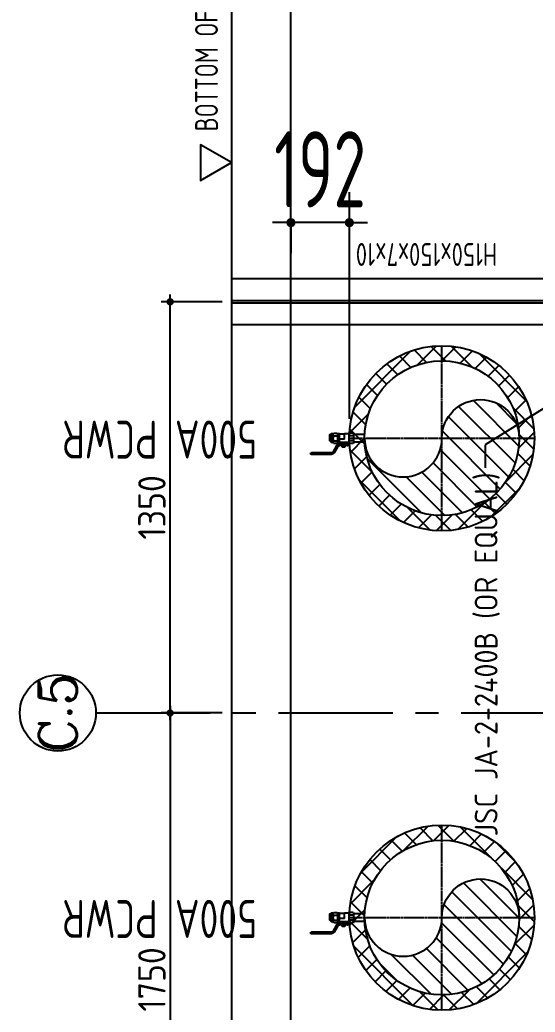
# Model space of a CAD drawing. Extents: x -181672 to 290600, y -29000 to 395522.
# Drawn here: x -8895 to -7202, y 36518 to 39776 of the extents above; entities that cross this region are included whole.
import ezdxf
from ezdxf.enums import TextEntityAlignment as Align

# ---------------------------------------------------------------- set-up
doc = ezdxf.new("R2010")
doc.units = 0
doc.header["$LTSCALE"] = 10
for name, pattern in [('XFM7P20PCW$0$CENTER2', [1.125, 0.75, -0.125, 0.125, -0.125]), ('XFM7P20PCW$0$HIDDEN', [9.525, 6.35, -3.175]), ('XFM7P20PCW$0$XFA-CCL-100$0$CENTER', [2, 1.25, -0.25, 0.25, -0.25])]:
    doc.linetypes.add(name, pattern=pattern)
for name, color, linetype in [('XFM7P20PCW$0$CCL', 252, 'XFM7P20PCW$0$XFA-CCL-100$0$CENTER'), ('XFM7P20PCW$0$P-PCWR-20.7-P', 252, 'Continuous'), ('XFM7P20PCW$0$SH-DIM', 252, 'Continuous'), ('XFM7P20PCW$0$SH-LINE-130', 252, 'Continuous'), ('XFM7P20PCW$0$SH-LINE-252', 252, 'Continuous'), ('XFM7P20PCW$0$SH-TEXT', 252, 'Continuous'), ('XFM7P20PCW$0$U-CV-DIM', 252, 'Continuous'), ('XFM7P20PCW$0$U-PCW-TXT', 252, 'Continuous'), ('XFM7P20PCW$0$XFA-CCL-100$0$0-MC', 252, 'Continuous'), ('XFM7P20PCW$0$XFA-CCL-100$0$0-NC', 252, 'Continuous'), ('XFM7P20PCW$0$管架', 252, 'Continuous')]:
    doc.layers.add(name, color=color, linetype=linetype)
doc.styles.add('XFM7P20PCW$0$aa-txt', font='isocp.shx', dxfattribs={"bigfont": 'chineset'})
doc.styles.add('XFM7P20PCW$0$PX-TEXT', font='isocp.shx', dxfattribs={"width": 0.7, "bigfont": 'chineset.shx'})
doc.styles.add('XFM7P20PCW$0$XFA-CCL-100$0$COL-NUM', font='romanc')
doc.dimstyles.new('XFM7P20PCW$0$10-dim', dxfattribs={"dimscale": 10, "dimtxt": 0.3, "dimasz": 0.08, "dimexe": 0.1, "dimexo": 0.1, "dimgap": 0.05, "dimtad": 1, "dimdec": 0, "dimlfac": 30, "dimzin": 0, "dimdsep": 46, "dimtxsty": 'XFM7P20PCW$0$aa-txt', "dimblk": 'XFM7P20PCW$0$DOT', "dimcen": 2, "dimclrd": 256, "dimclre": 256, "dimclrt": 3, "dimadec": 0, "dimazin": 0, "dimtfac": 1, "dimtdec": 0, "dimtix": 1, "dimtmove": 2, "dimatfit": 3, "dimldrblk": 'XFM7P20PCW$0$_Dot', "dimfxl": 0.1, "dimtvp": 1, "dimtolj": 1, "dimtzin": 0, "dimarcsym": 0})
doc.dimstyles.new('XFM7P20PCW$0$adim-5', dxfattribs={"dimscale": 10, "dimtxt": 0.25, "dimasz": 0.25, "dimexe": 0.1, "dimexo": 0.5, "dimgap": 0.15, "dimtad": 0, "dimdec": 4, "dimlfac": 5, "dimdsep": 46, "dimtxsty": 'XFM7P20PCW$0$aa-txt', "dimcen": 2.5, "dimclrd": 3, "dimclre": 3, "dimclrt": 256, "dimadec": 0, "dimazin": 0, "dimtfac": 1, "dimtdec": 4, "dimtmove": 0, "dimatfit": 3, "dimfxl": 1, "dimtolj": 1, "dimtzin": 0, "dimarcsym": 0})
doc.dimstyles.new('XFM7P20PCW$0$PX-400', dxfattribs={"dimscale": 1000, "dimtxt": 0.25, "dimasz": 0.03, "dimexe": 0.1, "dimexo": 0.1, "dimgap": 0.05, "dimtad": 1, "dimdec": 0, "dimzin": 0, "dimdsep": 46, "dimtxsty": 'XFM7P20PCW$0$PX-TEXT', "dimblk": 'XFM7P20PCW$0$_Dot', "dimcen": 2, "dimclrd": 2, "dimclre": 1, "dimclrt": 4, "dimadec": 0, "dimazin": 0, "dimtfac": 1, "dimtdec": 0, "dimtix": 1, "dimtmove": 2, "dimatfit": 3, "dimfxl": 1, "dimtvp": 1, "dimtolj": 1, "dimtzin": 0, "dimarcsym": 0})

# ---------------------------------------------------------------- blocks, each defined once
blk = doc.blocks.new('XFM7P20PCW$0$A$Cbbcdfd53')
h = blk.add_hatch()
h.set_pattern_fill('ANSI37', color=256, scale=15, style=0)
h.set_pattern_definition([(45, (-42497.296, -66382.497), (-33.67596, 33.67596), []), (135, (-42497.296, -66382.497), (-33.67596, -33.67596), [])])
edge = h.paths.add_edge_path()
edge.add_arc((304, 304), 304, 0, 360)
edge = h.paths.add_edge_path(flags=17)
edge.add_arc((304, 304), 254, 0, 360)
h = blk.add_hatch()
h.set_pattern_fill('ANSI31', color=256, scale=15, style=0)
h.set_pattern_definition([(45, (-42497.296, -63784.355), (-33.67596, 33.67596), [])])
edge = h.paths.add_edge_path()
edge.add_arc((304, 304), 254, 90, 270)
edge.add_arc((304, 177), 127, 270, 450)
edge.add_arc((304, 431), 127, 90, 270, ccw=False)
at = {"color": 1, "linetype": 'XFM7P20PCW$0$CENTER2'}
for p, q in [((304, 608), (304, 0)), ((0, 304), (608, 304))]:
    blk.add_line(p, q, dxfattribs=at)
blk.add_lwpolyline([(304, 50, -1), (304, 558, 1), (304, 304, -1)], format="xyb", close=True)
for radius in [304, 254]:
    blk.add_circle((304, 304), radius)
blk = doc.blocks.new('XFM7P20PCW$0$_Dot')
at = {"color": 0, "linetype": 'ByBlock', "lineweight": -2}
blk.add_line((-0.5, 0), (-1, 0), dxfattribs=at)
at = {"color": 0, "linetype": 'ByBlock', "const_width": 0.5}
blk.add_lwpolyline([(-0.25, 0, 1), (0.25, 0, 1)], format="xyb", close=True, dxfattribs=at)
blk = doc.blocks.new('*D558')
at = {"layer": 'DEFPOINTS', "color": 0, "transparency": 16777216}
for p in [(-8004.3, 39220.6), (-8004.3, 39109.7), (-7812.4, 38365.5)]:
    blk.add_point(p, dxfattribs=at)
at = {"layer": 'XFM7P20PCW$0$U-CV-DIM', "color": 1, "lineweight": -2, "transparency": 16777216}
for p, q in [((-7812.4, 38465.5), (-7812.4, 39209.7)), ((-8004.3, 39120.6), (-8004.3, 39009.7))]:
    blk.add_line(p, q, dxfattribs=at)
at = {"layer": 'XFM7P20PCW$0$U-CV-DIM', "color": 2, "lineweight": -2, "transparency": 16777216}
for p, q in [((-8034.3, 39109.7), (-8064.3, 39109.7)), ((-7812.4, 39109.7), (-8004.3, 39109.7)), ((-7782.4, 39109.7), (-7752.4, 39109.7))]:
    blk.add_line(p, q, dxfattribs=at)
at = {"layer": 'XFM7P20PCW$0$U-CV-DIM', "color": 2, "lineweight": -2, "transparency": 16777216, "xscale": 30, "yscale": 30, "zscale": 30}
blk.add_blockref('XFM7P20PCW$0$_Dot', (-8004.3, 39109.7), dxfattribs=at)
at = {"layer": 'XFM7P20PCW$0$U-CV-DIM', "color": 2, "lineweight": -2, "transparency": 16777216, "xscale": 30, "yscale": 30, "zscale": 30, "rotation": 180}
blk.add_blockref('XFM7P20PCW$0$_Dot', (-7812.4, 39109.7), dxfattribs=at)
at = {"layer": 'XFM7P20PCW$0$U-CV-DIM', "color": 4, "transparency": 16777216, "insert": (-7908.4, 39284.8), "char_height": 250, "attachment_point": 5, "style": 'XFM7P20PCW$0$PX-TEXT'}
blk.add_mtext('\\A1;192', dxfattribs=at)
blk = doc.blocks.new('XFM7P20PCW$0$BALL')
at = {"color": 0, "linetype": 'ByBlock'}
for p, q in [((-2.91, 0.07), (-2.91, -0.45)), ((-2.54, 0.17), (-2.86, 0.17)), ((-2.52, 1.07), (-2.52, 0.8)), ((-1.88, 1.07), (-2.52, 1.07)), ((-2.52, 0.8), (-1.88, 0.8)), ((-2.41, 0.26), (-2.49, 0.26)), ((-2.49, 0.26), (-2.49, -0.64)), ((-2.49, 0.07), (-2.49, -0.45)), ((-2.41, 0.8), (-2.41, -1.3)), ((-2.01, 0.8), (-2.01, -1.3)), ((-1.88, 0.01), (-2.01, 0.01)), ((-1.88, 2.46), (-1.88, -2.83)), ((-1.64, 1.37), (-1.64, -1.29)), ((-1.5, 2.64), (0.58, 2.64)), ((-1.5, 1.35), (0.58, 1.35)), ((-1.12, 2.46), (-1.12, 1.53)), ((-0.71, 0.05), (0.78, 0.05)), ((-0.71, 0.05), (-0.71, -1.73)), ((0.21, 2.46), (0.21, 1.53)), ((0.68, 0.05), (0.68, -1.29)), ((0.78, 1.39), (0.78, 0.05)), ((0.96, 2.46), (0.96, 1.53)), ((-2.66, -1.73), (-4.41, -2.74)), ((-2.46, -2.08), (-4.21, -3.09)), ((-2.86, -0.02), (-2.54, -0.02)), ((-2.86, -0.35), (-2.54, -0.35)), ((-2.86, -0.54), (-2.54, -0.54)), ((-2.41, -0.64), (-2.49, -0.64)), ((-1.88, -0.38), (-2.01, -0.38)), ((-1.88, -1.29), (0.78, -1.29)), ((-1.5, -1.73), (0.58, -1.73)), ((-1.12, -2.83), (-1.12, -1.91)), ((0.21, -2.83), (0.21, -1.91)), ((0.78, -1.29), (0.78, -1.77)), ((0.96, -2.83), (0.96, -1.91)), ((-4.86, -3.52), (-4.86, -8.99)), ((-4.46, -3.52), (-4.46, -8.99)), ((-1.5, -3.01), (0.58, -3.01))]:
    blk.add_line(p, q, dxfattribs=at)
for centre, radius, start, end in [((-2.79, 0.07), 0.122, 129.1755, 230.8245), ((-2.61, 0.07), 0.122, 309.1755, 50.8245), ((-1.5, 2.15), 0.487, 39.1755, 140.8245), ((-1.5, 1.84), 0.487, 219.1755, 320.8245), ((-0.46, 1.31), 1.32, 59.7968, 120.2032), ((-0.46, 2.67), 1.32, 239.7968, 300.2032), ((0.58, 2.15), 0.487, 39.1755, 140.8245), ((0.58, 1.84), 0.487, 219.1755, 320.8245), ((-2.58, -0.19), 0.331, 149.7968, 210.2032), ((-2.79, -0.45), 0.122, 129.1755, 230.8245), ((-2.91, -1.3), 0.5, 300, 0), ((-2.82, -0.19), 0.331, 329.7968, 30.2032), ((-2.61, -0.45), 0.122, 309.1755, 50.8245), ((-2.91, -1.3), 0.9, 300, 0), ((-1.5, -2.21), 0.487, 39.1755, 140.8245), ((-0.46, -3.05), 1.32, 59.7968, 120.2032), ((0.58, -2.21), 0.487, 39.1755, 140.8245), ((-3.96, -3.52), 0.9, 120, 180), ((-3.96, -3.52), 0.5, 120, 180), ((-1.5, -2.53), 0.487, 219.1755, 320.8245), ((-0.46, -1.69), 1.32, 239.7968, 300.2032), ((0.58, -2.53), 0.487, 219.1755, 320.8245), ((-4.66, -8.99), 0.2, 180, 0)]:
    blk.add_arc(centre, radius, start, end, dxfattribs=at)
blk = doc.blocks.new('XFM7P20PCW$0$A$C594865B6')
at = {"color": 0, "linetype": 'ByBlock'}
for p, q in [((33.3, 147.7), (33.3, 118.2)), ((33.3, 147.7), (54.6, 147.7)), ((54.6, 147.7), (54.6, 118.2))]:
    blk.add_line(p, q, dxfattribs=at)
at = {"layer": 'XFM7P20PCW$0$管架', "linetype": 'ByBlock'}
for p, q in [((33.6, 56.2), (55.9, 58.9)), ((34.5, 58.9), (55.4, 60.6)), ((55.9, 58.9), (34.5, 58.9)), ((42, 56.2), (42, 51.6)), ((49.7, 56.2), (49.7, 51.6))]:
    blk.add_line(p, q, dxfattribs=at)
blk.add_lwpolyline([(56.3, 62.1), (56.3, 56.2), (33.6, 56.2), (33.6, 61.7)], dxfattribs=at)
blk.add_lwpolyline([(38.4, 56.2), (53.2, 56.2), (53.2, 51.6), (38.4, 51.6)], close=True, dxfattribs=at)
at = {"color": 1, "linetype": 'ByBlock', "xscale": 10, "yscale": 10, "zscale": 10}
blk.add_blockref('XFM7P20PCW$0$BALL', (48.6, 91.9), dxfattribs=at)
blk = doc.blocks.new('XFM7P20PCW$0$XFA-CCL-100$0$cn-y')
at = {"layer": 'XFM7P20PCW$0$XFA-CCL-100$0$0-MC'}
blk.add_circle((-50, 0), 50, dxfattribs=at)
at = {"layer": 'XFM7P20PCW$0$XFA-CCL-100$0$0-NC', "style": 'XFM7P20PCW$0$XFA-CCL-100$0$COL-NUM'}
blk.add_attdef('GRID-Y', text='', height=50, dxfattribs=at).set_placement((-50, 0), align=Align.MIDDLE_CENTER)
blk = doc.blocks.new('XFM7P20PCW$0$DOT')
at = {"color": 0}
blk.add_line((-1, 0), (1, 0), dxfattribs=at)
at = {"color": 3, "const_width": 0.5}
blk.add_lwpolyline([(-0.25, 0, 1), (0.25, 0, 1)], format="xyb", close=True, dxfattribs=at)
blk = doc.blocks.new('*D598')
at = {"layer": 'DEFPOINTS', "color": 0, "transparency": 16777216}
for p in [(211.7, 133.29), (211.7, 126.58), (270.03, 126.58)]:
    blk.add_point(p, dxfattribs=at)
at = {"layer": 'XFM7P20PCW$0$SH-DIM', "lineweight": -2, "transparency": 16777216}
for p, q in [((211.7, 127.58), (211.7, 134.29)), ((270.03, 127.58), (270.03, 134.29)), ((269.23, 133.29), (212.5, 133.29))]:
    blk.add_line(p, q, dxfattribs=at)
at = {"layer": 'XFM7P20PCW$0$SH-DIM', "lineweight": -2, "transparency": 16777216, "xscale": 0.8, "yscale": 0.8, "zscale": 0.8, "rotation": 180}
blk.add_blockref('XFM7P20PCW$0$DOT', (211.7, 133.29), dxfattribs=at)
at = {"layer": 'XFM7P20PCW$0$SH-DIM', "lineweight": -2, "transparency": 16777216, "xscale": 0.8, "yscale": 0.8, "zscale": 0.8}
blk.add_blockref('XFM7P20PCW$0$DOT', (270.03, 133.29), dxfattribs=at)
at = {"layer": 'XFM7P20PCW$0$SH-DIM', "color": 3, "transparency": 16777216, "insert": (240.87, 135.29), "char_height": 3, "attachment_point": 5, "style": 'XFM7P20PCW$0$aa-txt'}
blk.add_mtext('\\A1;1750', dxfattribs=at)
blk = doc.blocks.new('*D599')
at = {"layer": 'DEFPOINTS', "color": 0, "transparency": 16777216}
for p in [(315.03, 133.29), (270.03, 126.58), (315.03, 126.58)]:
    blk.add_point(p, dxfattribs=at)
at = {"layer": 'XFM7P20PCW$0$SH-DIM', "lineweight": -2, "transparency": 16777216}
for p, q in [((270.03, 127.58), (270.03, 134.29)), ((315.03, 127.58), (315.03, 134.29)), ((270.83, 133.29), (314.23, 133.29))]:
    blk.add_line(p, q, dxfattribs=at)
at = {"layer": 'XFM7P20PCW$0$SH-DIM', "lineweight": -2, "transparency": 16777216, "xscale": 0.8, "yscale": 0.8, "zscale": 0.8, "rotation": 180}
blk.add_blockref('XFM7P20PCW$0$DOT', (270.03, 133.29), dxfattribs=at)
at = {"layer": 'XFM7P20PCW$0$SH-DIM', "lineweight": -2, "transparency": 16777216, "xscale": 0.8, "yscale": 0.8, "zscale": 0.8}
blk.add_blockref('XFM7P20PCW$0$DOT', (315.03, 133.29), dxfattribs=at)
at = {"layer": 'XFM7P20PCW$0$SH-DIM', "color": 3, "transparency": 16777216, "insert": (292.53, 135.29), "char_height": 3, "attachment_point": 5, "style": 'XFM7P20PCW$0$aa-txt'}
blk.add_mtext('\\A1;1350', dxfattribs=at)
blk = doc.blocks.new('XFM7P20PCW$0$A$Cfe1b4cd2')
at = {"layer": 'XFM7P20PCW$0$SH-LINE-130', "ltscale": 0.1}
blk.add_lwpolyline([(8.322, 58.055), (10.27, 61.428), (6.375, 61.428)], close=True, dxfattribs=at)
at = {"layer": 'XFM7P20PCW$0$SH-LINE-252'}
blk.add_line((105.013, 58.055), (0, 58.055), dxfattribs=at)
at = {"layer": 'XFM7P20PCW$0$SH-TEXT', "style": 'XFM7P20PCW$0$aa-txt', "width": 0.8}
blk.add_text('BOTTOM OF STEEL BEAM', height=2.5, dxfattribs=at).set_placement((11.742, 59.536))
blk = doc.blocks.new('XFM7P20PCW$0$A$Cd4ff1465')
at = {"layer": 'XFM7P20PCW$0$CCL'}
blk.add_line((270.032, 141.417), (270.032, 0), dxfattribs=at)
at = {"layer": 'XFM7P20PCW$0$SH-LINE-130', "ltscale": 0.1}
blk.add_lwpolyline([(312.532, 74.91), (317.532, 74.91), (317.532, 126.576), (312.532, 126.576)], close=True, dxfattribs=at)
at = {"layer": 'XFM7P20PCW$0$SH-LINE-130', "linetype": 'XFM7P20PCW$0$HIDDEN', "ltscale": 5}
blk.add_lwpolyline([(314.916, 74.91), (315.149, 74.91), (315.149, 126.576), (314.916, 126.576)], close=True, dxfattribs=at)
at = {"layer": 'XFM7P20PCW$0$SH-LINE-252'}
blk.add_line((339.827, 126.576), (0, 126.576), dxfattribs=at)
at = {"layer": 'XFM7P20PCW$0$SH-TEXT', "xscale": 0.08333333333212067, "yscale": 0.08333333333212067, "zscale": 0.08333333333212067}
blk.add_blockref('XFM7P20PCW$0$XFA-CCL-100$0$cn-y', (274.199, 145.583), dxfattribs=at).add_auto_attribs({'GRID-Y': 'C.5'})
at = {"layer": 'XFM7P20PCW$0$SH-TEXT', "style": 'XFM7P20PCW$0$aa-txt', "width": 0.8}
blk.add_text('H150x150x7x10', height=2.5, rotation=90, dxfattribs=at).set_placement((321.459, 97.474))
at = {"layer": 'XFM7P20PCW$0$SH-TEXT', "insert": (296.363, 97.197), "char_height": 2.5, "attachment_point": 9, "style": 'XFM7P20PCW$0$aa-txt'}
blk.add_mtext('JSC JA-2-2400B (OR EQUAL)', dxfattribs=at)
at = {"layer": 'XFM7P20PCW$0$SH-DIM'}
for base, p2, picture, middle in [((211.699, 133.285), (211.699, 126.576), '*D598', (240.866, 135.285)), ((315.032, 133.285), (315.032, 126.576), '*D599', (292.532, 135.285))]:
    dim = blk.add_linear_dim(base=base, p1=(270.032, 126.576), p2=p2, dimstyle='XFM7P20PCW$0$10-dim', override={"dimlfac": 30}, dxfattribs=at)
    dim.commit()
    dim.dimension.update_dxf_attribs({"geometry": picture, "text_midpoint": middle})
at = {"layer": 'XFM7P20PCW$0$SH-TEXT', "annotation_type": 0, "has_hookline": 1, "hookline_direction": 0, "horizontal_direction": (-1, 0, 0)}
blk.add_leader([(308.541, 84.092), (299.363, 98.788), (296.863, 98.788)], dimstyle='XFM7P20PCW$0$adim-5', dxfattribs=at)
blk = doc.blocks.new('XFM7P20PCW')
blk.add_line((-8004.38586, 30160.31872), (-8004.38586, 48965.43389))
at = {"xscale": 30, "yscale": 30, "zscale": 30, "rotation": 90}
for name, p in [('XFM7P20PCW$0$A$Cfe1b4cd2', (-6457.94099, 39057.28627)), ('XFM7P20PCW$0$A$Cd4ff1465', (-4402.30053, 29399.02815))]:
    blk.add_blockref(name, p, dxfattribs=at)
at = {"layer": 'XFM7P20PCW$0$P-PCWR-20.7-P', "rotation": 90}
for p in [(-7204.41958, 38097.81164), (-7204.40895, 36524.11254)]:
    blk.add_blockref('XFM7P20PCW$0$A$Cbbcdfd53', p, dxfattribs=at)
at = {"layer": 'XFM7P20PCW$0$P-PCWR-20.7-P', "xscale": -1.199999999882566, "yscale": 1.199999999882566, "zscale": 1.199999999882566, "rotation": 270.0558743041727}
for p in [(-7939.56703, 38348.83908), (-7939.55641, 36775.13999)]:
    blk.add_blockref('XFM7P20PCW$0$A$C594865B6', p, dxfattribs=at)
at = {"layer": 'XFM7P20PCW$0$U-PCW-TXT', "style": 'XFM7P20PCW$0$aa-txt', "width": 0.8}
for p in [(-8115.87243, 38460.10105), (-8115.87243, 36886.40195)]:
    blk.add_text('500A PCWR', height=124.999975, rotation=180, dxfattribs=at).set_placement(p)
at = {"layer": 'XFM7P20PCW$0$U-CV-DIM'}
dim = blk.add_linear_dim(base=(-8004.3107, 39109.68399), p1=(-7812.40895, 38365.46263), p2=(-8004.3107, 39220.61914), angle=180, dimstyle='XFM7P20PCW$0$PX-400', dxfattribs=at)
dim.commit()
dim.dimension.update_dxf_attribs({"geometry": '*D558', "text_midpoint": (-7908.35982, 39284.76901)})

msp = doc.modelspace()

# ---------------------------------------------------------------- block references
msp.add_blockref('XFM7P20PCW', (0, 0))

doc.saveas('drawing.dxf')
